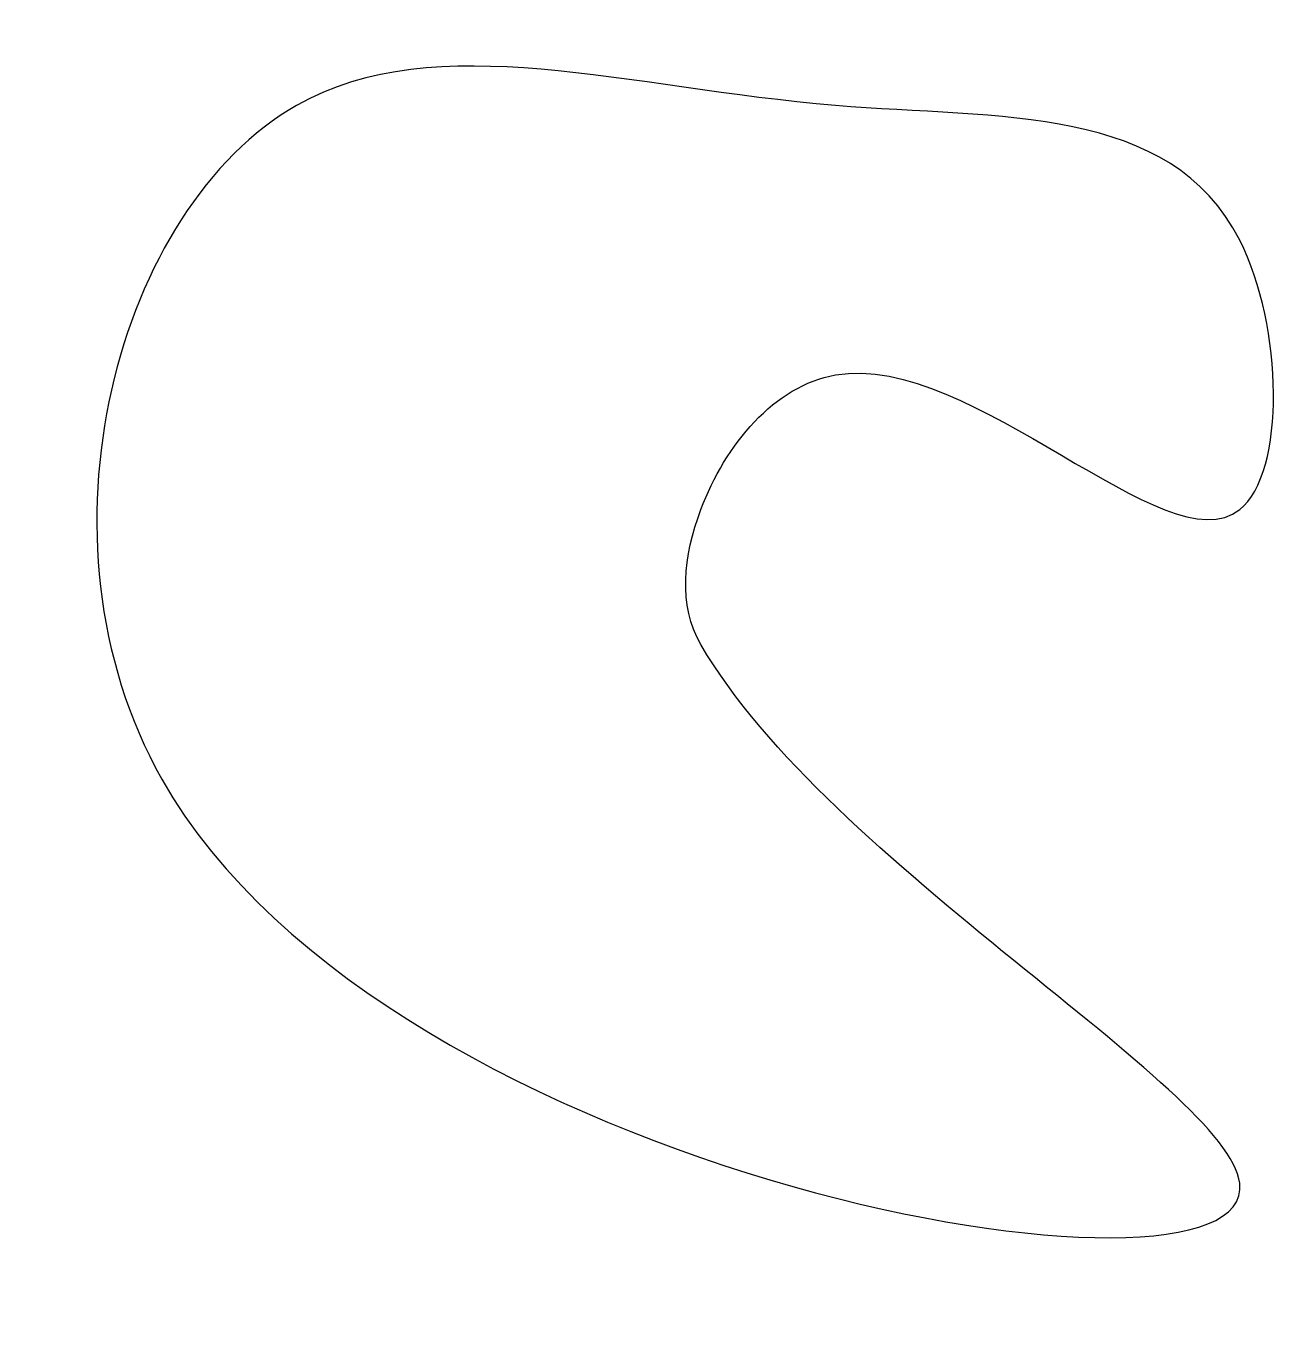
# Model space of a CAD drawing. Header units: millimetres. Extents: x -0.1 to 93.4, y -0.7 to 95.9.
import ezdxf

# ---------------------------------------------------------------- set-up
doc = ezdxf.new("R2010")
doc.units = ezdxf.units.MM
doc.layers.get('0').update_dxf_attribs({"lineweight": 25, "true_color": 0xffffff})

msp = doc.modelspace()

# ---------------------------------------------------------------- linework, layer by layer
msp.add_open_spline([(50, 50), (59.452, 33.684), (133.963, -7.918), (-11.56, 16.566), (12.149, 101.807), (55.978, 87.6), (92.944, 90.81), (93.727, 45.523), (63.642, 78.952), (49.245, 61.775), (48.329, 52.884), (50, 50)], degree=3, knots=[0, 0, 0, 0, 56.568542, 142.00858, 192.998775, 232.998775, 264.621552, 284.621552, 316.244328, 330.386464, 340.386464, 340.386464, 340.386464, 340.386464])

doc.saveas('drawing.dxf')
